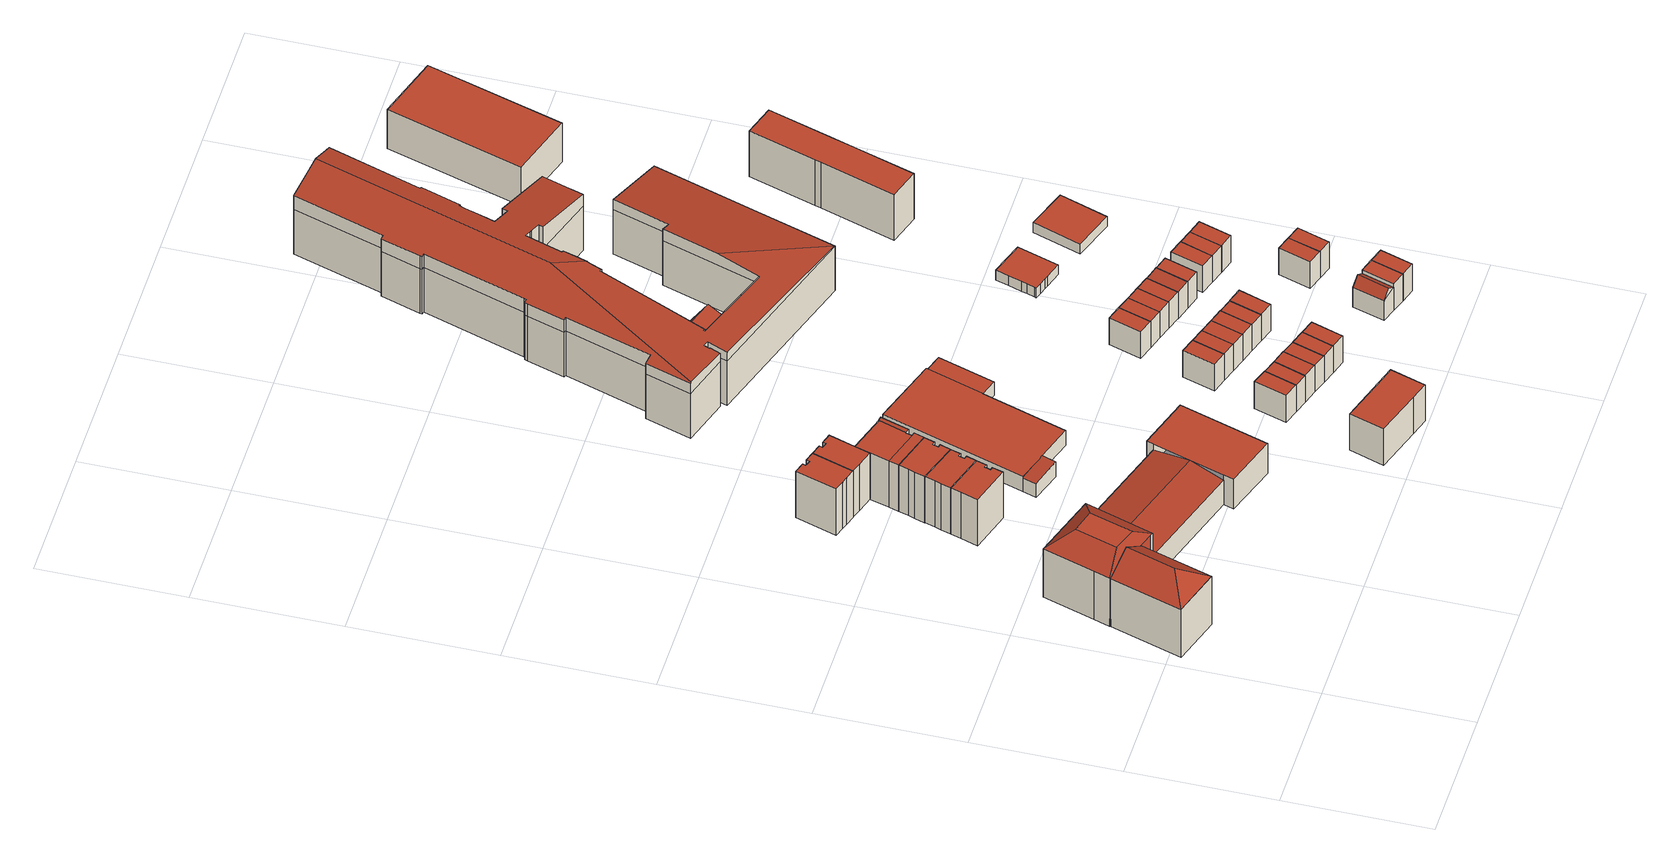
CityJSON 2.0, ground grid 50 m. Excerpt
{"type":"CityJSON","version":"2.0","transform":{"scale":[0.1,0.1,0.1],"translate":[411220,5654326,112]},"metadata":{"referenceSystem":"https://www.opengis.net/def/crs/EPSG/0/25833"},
"CityObjects":{
"building1":{"type":"Building","attributes":{"name":"Hochschule für Technik und Wirtschaft Dresden","Gemeindeschluessel":14612000,"Geometrietyp2DReferenz":"3000","function":"31001_3023","roofType":"9999"},"children":["building1-1","building1-2","building1-3","building1-4","building1-5"]},
"building1-1":{"type":"BuildingPart","attributes":{"Dachtyp_tdc":"tdcPolyFlatRoof","Dachneigung":0,"QualitaetDacherkennung":0,"Geometrietyp2DReferenz":"3000","measuredHeight":3.22,"roofType":"9999"},"parents":["building1"],"geometry":[{"type":"MultiSurface","lod":"2","boundaries":[[[0,1,2,3,4]],[[4,3,5,6]],[[2,1,7,8]],[[0,4,6,9]],[[6,5,8,7,9]],[[8,5,3,2]],[[9,7,1,0]]],"semantics":{"surfaces":[{"type":"RoofSurface"},{"type":"WallSurface"},{"type":"GroundSurface"},{"type":"ClosureSurface","isClosure":"1","QuelleClosure":"LoD1Solid"}],"values":[0,1,1,1,2,3,3]}}]},
"building1-2":{"type":"BuildingPart","attributes":{"Dachtyp_tdc":"tdcGableRoof","Dachneigung":10.11,"QualitaetDacherkennung":37,"Geometrietyp2DReferenz":"3000","measuredHeight":12.64,"roofType":"3100"},"parents":["building1"],"geometry":[{"type":"MultiSurface","lod":"2","boundaries":[[[10,11,12,13]],[[14,15,16,17]],[[15,14,18,19]],[[13,12,17,16,20]],[[11,10,21,19,18]]],"semantics":{"surfaces":[{"type":"WallSurface"},{"type":"RoofSurface"},{"type":"GroundSurface"}],"values":[0,0,1,2,1]}}]},
"building1-3":{"type":"BuildingPart","attributes":{"Dachtyp_tdc":"tdcCutTentRoof","Dachneigung":35.43,"QualitaetDacherkennung":68,"Geometrietyp2DReferenz":"3000","measuredHeight":26.03,"roofType":"9999"},"parents":["building1"],"geometry":[{"type":"MultiSurface","lod":"2","boundaries":[[[22,23,0,9,16,15]],[[24,25,26,7,1]],[[25,27,28,26]],[[27,29,21,30,20,28]],[[27,25,24,31,32]],[[29,27,32,33]],[[22,29,33,34]],[[23,22,34,31,24]],[[34,33,32,31]],[[20,16,9,7,26,28]]],"semantics":{"surfaces":[{"type":"WallSurface"},{"type":"RoofSurface"},{"type":"GroundSurface"}],"values":[0,0,0,0,1,1,1,1,1,2]}}]},
"building1-4":{"type":"BuildingPart","attributes":{"Dachtyp_tdc":"tdcHipAndGableRoof","Dachneigung":35.69,"QualitaetDacherkennung":91,"Geometrietyp2DReferenz":"3000","measuredHeight":26.76,"roofType":"5000"},"parents":["building1"],"geometry":[{"type":"MultiSurface","lod":"2","boundaries":[[[35,36,37,38]],[[36,39,2,8,37]],[[40,35,38,5,3]],[[36,41,42]],[[41,40,43,42]],[[39,36,42,43]],[[40,41,35]],[[39,43,40]],[[35,41,36]],[[38,37,8,5]]],"semantics":{"surfaces":[{"type":"WallSurface"},{"type":"RoofSurface"},{"type":"GroundSurface"}],"values":[0,0,0,1,1,1,0,0,0,2]}}]},
"building1-5":{"type":"BuildingPart","attributes":{"Dachtyp_tdc":"tdcPolyFlatRoof","Dachneigung":0,"QualitaetDacherkennung":20,"Geometrietyp2DReferenz":"3000","measuredHeight":12.68,"roofType":"1000"},"parents":["building1"],"geometry":[{"type":"MultiSurface","lod":"2","boundaries":[[[44,45,46,47]],[[45,48,17,46]],[[48,14,17]],[[49,12,11]],[[49,50,51,12]],[[50,52,53,51]],[[52,44,47,53]],[[52,50,49,48,45,44]],[[47,46,17,12,51,53]]],"semantics":{"surfaces":[{"type":"WallSurface"},{"type":"RoofSurface"},{"type":"GroundSurface"}],"values":[0,0,0,0,0,0,0,1,2]}}]},
"building2":{"type":"Building","attributes":{"Dachtyp_tdc":"tdcPolyFlatRoof","Gemeindeschluessel":14612000,"Dachneigung":0,"QualitaetDacherkennung":49,"Geometrietyp2DReferenz":"3000","measuredHeight":19.53,"function":"31001_9998","roofType":"1000"},"geometry":[{"type":"Solid","lod":"2","boundaries":[[[[54,55,56,57]],[[55,58,59,56]],[[58,60,61,59]],[[60,62,63,61]],[[62,64,65,63]],[[64,66,67,65]],[[66,68,69,67]],[[68,70,71,69]],[[70,54,57,71]],[[70,68,66,64,62,60,58,55,54]],[[57,56,59,61,63,65,67,69,71]]]],"semantics":{"surfaces":[{"type":"WallSurface"},{"type":"RoofSurface"},{"type":"GroundSurface"}],"values":[[0,0,0,0,0,0,0,0,0,1,2]]}}]},
"building3":{"type":"Building","attributes":{"Dachtyp_tdc":"tdcPolyFlatRoof","Gemeindeschluessel":14612000,"Dachneigung":0,"QualitaetDacherkennung":57,"Geometrietyp2DReferenz":"3000","measuredHeight":19.65,"function":"31001_9998","roofType":"1000"},"geometry":[{"type":"Solid","lod":"2","boundaries":[[[[72,73,74,75]],[[73,76,77,74]],[[76,78,79,77]],[[78,80,81,79]],[[80,82,83,81]],[[82,84,85,83]],[[84,86,87,85]],[[86,88,89,87]],[[88,90,91,89]],[[90,72,75,91]],[[90,88,86,84,82,80,78,76,73,72]],[[75,74,77,79,81,83,85,87,89,91]]]],"semantics":{"surfaces":[{"type":"WallSurface"},{"type":"RoofSurface"},{"type":"GroundSurface"}],"values":[[0,0,0,0,0,0,0,0,0,0,1,2]]}}]},
"building4":{"type":"Building","attributes":{"Dachtyp_tdc":"tdcPolyFlatRoof","Gemeindeschluessel":14612000,"Dachneigung":0,"QualitaetDacherkennung":53,"Geometrietyp2DReferenz":"3000","measuredHeight":19.57,"function":"31001_9998","roofType":"1000"},"geometry":[{"type":"Solid","lod":"2","boundaries":[[[[92,93,94,95]],[[93,66,67,94]],[[66,64,65,67]],[[64,96,97,65]],[[96,98,99,97]],[[98,100,101,99]],[[100,102,103,101]],[[102,104,105,103]],[[104,106,107,105]],[[106,92,95,107]],[[106,104,102,100,98,96,64,66,93,92]],[[95,94,67,65,97,99,101,103,105,107]]]],"semantics":{"surfaces":[{"type":"WallSurface"},{"type":"RoofSurface"},{"type":"GroundSurface"}],"values":[[0,0,0,0,0,0,0,0,0,0,1,2]]}}]},
"building5":{"type":"Building","attributes":{"Dachtyp_tdc":"tdcPolyFlatRoof","Gemeindeschluessel":14612000,"Dachneigung":0,"QualitaetDacherkennung":51,"Geometrietyp2DReferenz":"3000","measuredHeight":19.72,"function":"31001_9998","roofType":"1000"},"geometry":[{"type":"Solid","lod":"2","boundaries":[[[[100,108,109,110]],[[108,111,112,109]],[[111,113,114,112]],[[113,115,116,114]],[[115,117,118,116]],[[117,119,120,118]],[[119,121,122,120]],[[121,123,124,122]],[[123,102,125,124]],[[102,100,110,125]],[[102,123,121,119,117,115,113,111,108,100]],[[110,109,112,114,116,118,120,122,124,125]]]],"semantics":{"surfaces":[{"type":"WallSurface"},{"type":"RoofSurface"},{"type":"GroundSurface"}],"values":[[0,0,0,0,0,0,0,0,0,0,1,2]]}}]},
"building6":{"type":"Building","attributes":{"Dachtyp_tdc":"tdcPolyFlatRoof","Gemeindeschluessel":14612000,"Dachneigung":0,"QualitaetDacherkennung":53,"Geometrietyp2DReferenz":"3000","measuredHeight":19.58,"function":"31001_9998","roofType":"1000"},"geometry":[{"type":"Solid","lod":"2","boundaries":[[[[82,80,126,127]],[[80,128,129,126]],[[128,130,131,129]],[[130,132,133,131]],[[132,134,135,133]],[[134,136,137,135]],[[136,138,139,137]],[[138,140,141,139]],[[140,142,143,141]],[[142,82,127,143]],[[142,140,138,136,134,132,130,128,80,82]],[[127,126,129,131,133,135,137,139,141,143]]]],"semantics":{"surfaces":[{"type":"WallSurface"},{"type":"RoofSurface"},{"type":"GroundSurface"}],"values":[[0,0,0,0,0,0,0,0,0,0,1,2]]}}]},
"building7":{"type":"Building","attributes":{"Gemeindeschluessel":14612000,"Geometrietyp2DReferenz":"3000","function":"31001_9998","roofType":"9999"},"children":["building7-1","building7-2","building7-3"]},
"building7-1":{"type":"BuildingPart","attributes":{"Dachtyp_tdc":"tdcPolyFlatRoof","Dachneigung":14.34,"QualitaetDacherkennung":76,"Geometrietyp2DReferenz":"3000","measuredHeight":20.34,"roofType":"2100"},"parents":["building7"],"geometry":[{"type":"MultiSurface","lod":"2","boundaries":[[[144,145,146,147,148]],[[149,150,151,152,153]],[[150,144,148,151]],[[150,149,145,144]],[[148,147,152,151]]],"semantics":{"surfaces":[{"type":"WallSurface"},{"type":"RoofSurface"},{"type":"GroundSurface"}],"values":[0,0,0,1,2]}}]},
"building7-2":{"type":"BuildingPart","attributes":{"Dachtyp_tdc":"tdcPolyFlatRoof","Dachneigung":0,"QualitaetDacherkennung":55,"Geometrietyp2DReferenz":"3000","measuredHeight":19.73,"roofType":"1000"},"parents":["building7"],"geometry":[{"type":"MultiSurface","lod":"2","boundaries":[[[154,140,155,156]],[[140,138,157,155]],[[138,158,159,157]],[[158,160,161,159]],[[160,153,152,161]],[[146,162,163,147]],[[162,146,153,160,158,138,140,154]],[[156,155,157,159,161,152,147,163]]],"semantics":{"surfaces":[{"type":"WallSurface"},{"type":"RoofSurface"},{"type":"GroundSurface"}],"values":[0,0,0,0,0,0,1,2]}}]},
"building7-3":{"type":"BuildingPart","attributes":{"Dachtyp_tdc":"tdcPolyFlatRoof","Dachneigung":0,"QualitaetDacherkennung":47,"Geometrietyp2DReferenz":"3000","measuredHeight":19.78,"roofType":"1000"},"parents":["building7"],"geometry":[{"type":"MultiSurface","lod":"2","boundaries":[[[115,164,162,154,113]],[[114,156,163,165,116]],[[162,164,165,163]],[[164,115,116,165]],[[115,113,114,116]],[[113,154,156,114]]],"semantics":{"surfaces":[{"type":"RoofSurface"},{"type":"GroundSurface"},{"type":"WallSurface"}],"values":[0,1,2,2,2,2]}}]},
"building8":{"type":"Building","attributes":{"Dachtyp_tdc":"tdcPolyFlatRoof","Gemeindeschluessel":14612000,"Dachneigung":0,"QualitaetDacherkennung":36,"Geometrietyp2DReferenz":"3000","measuredHeight":15.4,"function":"31001_9998","roofType":"1000"},"geometry":[{"type":"Solid","lod":"2","boundaries":[[[[166,167,168,169]],[[167,170,171,168]],[[170,172,173,171]],[[172,174,175,173]],[[174,176,177,175]],[[176,166,169,177]],[[176,174,172,170,167,166]],[[169,168,171,173,175,177]]]],"semantics":{"surfaces":[{"type":"WallSurface"},{"type":"RoofSurface"},{"type":"GroundSurface"}],"values":[[0,0,0,0,0,0,1,2]]}}]},
"building9":{"type":"Building","attributes":{"Gemeindeschluessel":14612000,"Geometrietyp2DReferenz":"3000","function":"31001_2000","roofType":"9999"},"children":["building9-1","building9-2","building9-3"]},
"building9-1":{"type":"BuildingPart","attributes":{"Dachtyp_tdc":"tdcPolyFlatRoof","Dachneigung":0,"QualitaetDacherkennung":58,"Geometrietyp2DReferenz":"3000","measuredHeight":6.22,"roofType":"1000"},"parents":["building9"],"geometry":[{"type":"MultiSurface","lod":"2","boundaries":[[[178,179,180,181]],[[179,182,183,180]],[[182,184,183]],[[185,186,187]],[[185,188,189,186]],[[188,190,191,189]],[[192,178,181,193,194]],[[192,195,190,188,185,182,179,178]],[[181,180,183,186,189,191,193]]],"semantics":{"surfaces":[{"type":"WallSurface"},{"type":"RoofSurface"},{"type":"GroundSurface"}],"values":[0,0,0,0,0,0,0,1,2]}}]},
"building9-2":{"type":"BuildingPart","attributes":{"Dachtyp_tdc":"tdcPolyFlatRoof","Dachneigung":0,"QualitaetDacherkennung":75,"Geometrietyp2DReferenz":"3000","measuredHeight":5.81,"roofType":"1000"},"parents":["building9"],"geometry":[{"type":"MultiSurface","lod":"2","boundaries":[[[196,197,198,199]],[[197,187,186,198]],[[184,196,199,183]],[[184,187,197,196]],[[199,198,186,183]]],"semantics":{"surfaces":[{"type":"WallSurface"},{"type":"RoofSurface"},{"type":"GroundSurface"}],"values":[0,0,0,1,2]}}]},
"building9-3":{"type":"BuildingPart","attributes":{"Dachtyp_tdc":"tdcPolyFlatRoof","Dachneigung":2.89,"QualitaetDacherkennung":67,"Geometrietyp2DReferenz":"3000","measuredHeight":6.37,"roofType":"2100"},"parents":["building9"],"geometry":[{"type":"MultiSurface","lod":"2","boundaries":[[[200,201,193,191]],[[202,195,194,203,204]],[[204,203,201,200]],[[203,194,193,201]],[[202,204,200,191,190]]],"semantics":{"surfaces":[{"type":"GroundSurface"},{"type":"RoofSurface"},{"type":"WallSurface"}],"values":[0,1,2,2,2]}}]},
"building10":{"type":"Building","attributes":{"Dachtyp_tdc":"tdcPolyFlatRoof","Gemeindeschluessel":14612000,"Dachneigung":0,"QualitaetDacherkennung":53,"Geometrietyp2DReferenz":"3000","measuredHeight":11.41,"function":"31001_9998","roofType":"1000"},"geometry":[{"type":"Solid","lod":"2","boundaries":[[[[205,206,207,208]],[[206,209,210,207]],[[209,211,212,210]],[[211,205,208,212]],[[211,209,206,205]],[[208,207,210,212]]]],"semantics":{"surfaces":[{"type":"WallSurface"},{"type":"RoofSurface"},{"type":"GroundSurface"}],"values":[[0,0,0,0,1,2]]}}]},
"building11":{"type":"Building","attributes":{"Dachtyp_tdc":"tdcPolyFlatRoof","Gemeindeschluessel":14612000,"Dachneigung":0,"QualitaetDacherkennung":56,"Geometrietyp2DReferenz":"3000","measuredHeight":11.33,"function":"31001_9998","roofType":"1000"},"geometry":[{"type":"Solid","lod":"2","boundaries":[[[[213,214,208,215]],[[214,216,212,208]],[[216,217,218,212]],[[217,213,215,218]],[[217,216,214,213]],[[215,208,212,218]]]],"semantics":{"surfaces":[{"type":"WallSurface"},{"type":"RoofSurface"},{"type":"GroundSurface"}],"values":[[0,0,0,0,1,2]]}}]},
"building12":{"type":"Building","attributes":{"Dachtyp_tdc":"tdcPolyFlatRoof","Gemeindeschluessel":14612000,"Dachneigung":0,"QualitaetDacherkennung":55,"Geometrietyp2DReferenz":"3000","measuredHeight":11.35,"function":"31001_9998","roofType":"1000"},"geometry":[{"type":"Solid","lod":"2","boundaries":[[[[219,220,215,221]],[[220,222,218,215]],[[222,223,224,218]],[[223,219,221,224]],[[223,222,220,219]],[[221,215,218,224]]]],"semantics":{"surfaces":[{"type":"WallSurface"},{"type":"RoofSurface"},{"type":"GroundSurface"}],"values":[[0,0,0,0,1,2]]}}]},
"building13":{"type":"Building","attributes":{"Dachtyp_tdc":"tdcPolyFlatRoof","Gemeindeschluessel":14612000,"Dachneigung":0,"QualitaetDacherkennung":49,"Geometrietyp2DReferenz":"3000","measuredHeight":11.28,"function":"31001_9998","roofType":"1000"},"geometry":[{"type":"Solid","lod":"2","boundaries":[[[[225,226,221,227]],[[226,228,224,221]],[[228,229,230,224]],[[229,225,227,230]],[[229,228,226,225]],[[227,221,224,230]]]],"semantics":{"surfaces":[{"type":"WallSurface"},{"type":"RoofSurface"},{"type":"GroundSurface"}],"values":[[0,0,0,0,1,2]]}}]},
"building14":{"type":"Building","attributes":{"Dachtyp_tdc":"tdcPolyFlatRoof","Gemeindeschluessel":14612000,"Dachneigung":0,"QualitaetDacherkennung":54,"Geometrietyp2DReferenz":"3000","measuredHeight":11.34,"function":"31001_9998","roofType":"1000"},"geometry":[{"type":"Solid","lod":"2","boundaries":[[[[231,232,233,234]],[[232,235,236,233]],[[235,237,238,236]],[[237,231,234,238]],[[237,235,232,231]],[[234,233,236,238]]]],"semantics":{"surfaces":[{"type":"WallSurface"},{"type":"RoofSurface"},{"type":"GroundSurface"}],"values":[[0,0,0,0,1,2]]}}]},
"building15":{"type":"Building","attributes":{"Dachtyp_tdc":"tdcPolyFlatRoof","Gemeindeschluessel":14612000,"Dachneigung":0,"QualitaetDacherkennung":52,"Geometrietyp2DReferenz":"3000","measuredHeight":11.38,"function":"31001_9998","roofType":"1000"},"geometry":[{"type":"Solid","lod":"2","boundaries":[[[[239,240,230,227]],[[240,241,242,230]],[[241,243,244,242]],[[243,239,227,244]],[[243,241,240,239]],[[227,230,242,244]]]],"semantics":{"surfaces":[{"type":"WallSurface"},{"type":"RoofSurface"},{"type":"GroundSurface"}],"values":[[0,0,0,0,1,2]]}}]},
"building16":{"type":"Building","attributes":{"Dachtyp_tdc":"tdcPolyFlatRoof","Gemeindeschluessel":14612000,"Dachneigung":0,"QualitaetDacherkennung":55,"Geometrietyp2DReferenz":"3000","measuredHeight":11.34,"function":"31001_9998","roofType":"1000"},"geometry":[{"type":"Solid","lod":"2","boundaries":[[[[245,231,234,246]],[[231,237,238,234]],[[237,247,248,238]],[[247,245,246,248]],[[247,237,231,245]],[[246,234,238,248]]]],"semantics":{"surfaces":[{"type":"WallSurface"},{"type":"RoofSurface"},{"type":"GroundSurface"}],"values":[[0,0,0,0,1,2]]}}]},
"building17":{"type":"Building","attributes":{"Dachtyp_tdc":"tdcPolyFlatRoof","Gemeindeschluessel":14612000,"Dachneigung":0,"QualitaetDacherkennung":55,"Geometrietyp2DReferenz":"3000","measuredHeight":11.41,"function":"31001_9998","roofType":"1000"},"geometry":[{"type":"Solid","lod":"2","boundaries":[[[[243,241,242,244]],[[241,249,250,242]],[[249,251,252,250]],[[251,243,244,252]],[[251,249,241,243]],[[244,242,250,252]]]],"semantics":{"surfaces":[{"type":"WallSurface"},{"type":"RoofSurface"},{"type":"GroundSurface"}],"values":[[0,0,0,0,1,2]]}}]},
"building18":{"type":"Building","attributes":{"Dachtyp_tdc":"tdcPolyFlatRoof","Gemeindeschluessel":14612000,"Dachneigung":0,"QualitaetDacherkennung":55,"Geometrietyp2DReferenz":"3000","measuredHeight":11.32,"function":"31001_9998","roofType":"1000"},"geometry":[{"type":"Solid","lod":"2","boundaries":[[[[245,247,248,246]],[[247,253,254,248]],[[253,255,256,254]],[[255,245,246,256]],[[255,253,247,245]],[[246,248,254,256]]]],"semantics":{"surfaces":[{"type":"WallSurface"},{"type":"RoofSurface"},{"type":"GroundSurface"}],"values":[[0,0,0,0,1,2]]}}]},
"building19":{"type":"Building","attributes":{"Dachtyp_tdc":"tdcPolyFlatRoof","Gemeindeschluessel":14612000,"Dachneigung":0,"QualitaetDacherkennung":54,"Geometrietyp2DReferenz":"3000","measuredHeight":11.32,"function":"31001_9998","roofType":"1000"},"geometry":[{"type":"Solid","lod":"2","boundaries":[[[[255,253,254,256]],[[253,257,258,254]],[[257,259,260,258]],[[259,255,256,260]],[[259,257,253,255]],[[256,254,258,260]]]],"semantics":{"surfaces":[{"type":"WallSurface"},{"type":"RoofSurface"},{"type":"GroundSurface"}],"values":[[0,0,0,0,1,2]]}}]},
"building20":{"type":"Building","attributes":{"Dachtyp_tdc":"tdcPolyFlatRoof","Gemeindeschluessel":14612000,"Dachneigung":0,"QualitaetDacherkennung":59,"Geometrietyp2DReferenz":"3000","measuredHeight":11.36,"function":"31001_9998","roofType":"1000"},"geometry":[{"type":"Solid","lod":"2","boundaries":[[[[261,262,263,264]],[[262,265,266,263]],[[265,267,268,266]],[[267,261,264,268]],[[267,265,262,261]],[[264,263,266,268]]]],"semantics":{"surfaces":[{"type":"WallSurface"},{"type":"RoofSurface"},{"type":"GroundSurface"}],"values":[[0,0,0,0,1,2]]}}]},
"building21":{"type":"Building","attributes":{"Dachtyp_tdc":"tdcPolyFlatRoof","Gemeindeschluessel":14612000,"Dachneigung":0,"QualitaetDacherkennung":47,"Geometrietyp2DReferenz":"3000","measuredHeight":11.24,"function":"31001_9998","roofType":"1000"},"geometry":[{"type":"Solid","lod":"2","boundaries":[[[[269,270,260,271]],[[270,272,258,260]],[[272,273,274,258]],[[273,269,271,274]],[[273,272,270,269]],[[271,260,258,274]]]],"semantics":{"surfaces":[{"type":"WallSurface"},{"type":"RoofSurface"},{"type":"GroundSurface"}],"values":[[0,0,0,0,1,2]]}}]},
"building22":{"type":"Building","attributes":{"name":"Hochschule für Technik und Wirtschaft Dresden","Dachtyp_tdc":"tdcFreeFormRoof","Gemeindeschluessel":14612000,"Dachneigung":19.54,"QualitaetDacherkennung":9,"Geometrietyp2DReferenz":"3000","measuredHeight":10.43,"function":"31001_3023","roofType":"5000"},"geometry":[{"type":"Solid","lod":"2","boundaries":[[[[275,276,277,278]],[[276,279,280,277]],[[279,281,282,280]],[[281,283,284,282]],[[283,285,286,284]],[[285,275,278,286]],[[275,287,288,281,279,276]],[[287,285,283,288]],[[283,281,288]],[[275,285,287]],[[278,277,280,282,284,286]]]],"semantics":{"surfaces":[{"type":"WallSurface"},{"type":"RoofSurface"},{"type":"GroundSurface"}],"values":[[0,0,0,0,0,0,1,1,0,0,2]]}}]},
"building23":{"type":"Building","attributes":{"Dachtyp_tdc":"tdcPolyFlatRoof","Gemeindeschluessel":14612000,"Dachneigung":0,"QualitaetDacherkennung":56,"Geometrietyp2DReferenz":"3000","measuredHeight":11.3,"function":"31001_9998","roofType":"1000"},"geometry":[{"type":"Solid","lod":"2","boundaries":[[[[289,261,290,291]],[[261,267,292,290]],[[267,293,294,292]],[[293,289,291,294]],[[293,267,261,289]],[[291,290,292,294]]]],"semantics":{"surfaces":[{"type":"WallSurface"},{"type":"RoofSurface"},{"type":"GroundSurface"}],"values":[[0,0,0,0,1,2]]}}]},
"building24":{"type":"Building","attributes":{"Dachtyp_tdc":"tdcPolyFlatRoof","Gemeindeschluessel":14612000,"Dachneigung":0,"QualitaetDacherkennung":54,"Geometrietyp2DReferenz":"3000","measuredHeight":11.36,"function":"31001_9998","roofType":"1000"},"geometry":[{"type":"Solid","lod":"2","boundaries":[[[[295,296,274,271]],[[296,297,298,274]],[[297,299,300,298]],[[299,295,271,300]],[[299,297,296,295]],[[271,274,298,300]]]],"semantics":{"surfaces":[{"type":"WallSurface"},{"type":"RoofSurface"},{"type":"GroundSurface"}],"values":[[0,0,0,0,1,2]]}}]},
"building25":{"type":"Building","attributes":{"Dachtyp_tdc":"tdcPolyFlatRoof","Gemeindeschluessel":14612000,"Dachneigung":0,"QualitaetDacherkennung":53,"Geometrietyp2DReferenz":"3000","measuredHeight":11.33,"function":"31001_9998","roofType":"1000"},"geometry":[{"type":"Solid","lod":"2","boundaries":[[[[289,293,294,291]],[[293,301,302,294]],[[301,303,304,302]],[[303,289,291,304]],[[303,301,293,289]],[[291,294,302,304]]]],"semantics":{"surfaces":[{"type":"WallSurface"},{"type":"RoofSurface"},{"type":"GroundSurface"}],"values":[[0,0,0,0,1,2]]}}]},
"building26":{"type":"Building","attributes":{"Dachtyp_tdc":"tdcPolyFlatRoof","Gemeindeschluessel":14612000,"Dachneigung":0,"QualitaetDacherkennung":52,"Geometrietyp2DReferenz":"3000","measuredHeight":11.31,"function":"31001_9998","roofType":"1000"},"geometry":[{"type":"Solid","lod":"2","boundaries":[[[[303,301,302,304]],[[301,305,306,302]],[[305,307,308,306]],[[307,303,304,308]],[[307,305,301,303]],[[304,302,306,308]]]],"semantics":{"surfaces":[{"type":"WallSurface"},{"type":"RoofSurface"},{"type":"GroundSurface"}],"values":[[0,0,0,0,1,2]]}}]},
"building27":{"type":"Building","attributes":{"Dachtyp_tdc":"tdcGableRoof","Gemeindeschluessel":14612000,"Dachneigung":50.4,"QualitaetDacherkennung":9,"Geometrietyp2DReferenz":"3000","measuredHeight":11.53,"function":"31001_9998","roofType":"3100"},"geometry":[{"type":"Solid","lod":"2","boundaries":[[[[309,310,311,312]],[[310,313,314,311]],[[313,315,316,314]],[[315,309,312,316]],[[313,310,317]],[[309,315,318]],[[310,309,318,317]],[[315,313,317,318]],[[312,311,314,316]]]],"semantics":{"surfaces":[{"type":"WallSurface"},{"type":"RoofSurface"},{"type":"GroundSurface"}],"values":[[0,0,0,0,0,0,1,1,2]]}}]},
"building28":{"type":"Building","attributes":{"Dachtyp_tdc":"tdcPolyFlatRoof","Gemeindeschluessel":14612000,"Dachneigung":2.82,"QualitaetDacherkennung":49,"Geometrietyp2DReferenz":"3000","measuredHeight":11.44,"function":"31001_9998","roofType":"2100"},"geometry":[{"type":"Solid","lod":"2","boundaries":[[[[319,320,321,322]],[[320,323,324,321]],[[323,325,326,324]],[[325,319,322,326]],[[325,323,320,319]],[[322,321,324,326]]]],"semantics":{"surfaces":[{"type":"WallSurface"},{"type":"RoofSurface"},{"type":"GroundSurface"}],"values":[[0,0,0,0,1,2]]}}]},
"building29":{"type":"Building","attributes":{"Dachtyp_tdc":"tdcPolyFlatRoof","Gemeindeschluessel":14612000,"Dachneigung":0,"QualitaetDacherkennung":33,"Geometrietyp2DReferenz":"3000","measuredHeight":11.34,"function":"31001_9998","roofType":"1000"},"geometry":[{"type":"Solid","lod":"2","boundaries":[[[[327,328,314,316]],[[328,329,330,314]],[[329,331,332,330]],[[331,327,316,332]],[[331,329,328,327]],[[316,314,330,332]]]],"semantics":{"surfaces":[{"type":"WallSurface"},{"type":"RoofSurface"},{"type":"GroundSurface"}],"values":[[0,0,0,0,1,2]]}}]},
"building30":{"type":"Building","attributes":{"Dachtyp_tdc":"tdcPolyFlatRoof","Gemeindeschluessel":14612000,"Dachneigung":0,"QualitaetDacherkennung":51,"Geometrietyp2DReferenz":"3000","measuredHeight":11.37,"function":"31001_9998","roofType":"1000"},"geometry":[{"type":"Solid","lod":"2","boundaries":[[[[333,334,326,322]],[[334,335,336,326]],[[335,337,338,336]],[[337,333,322,338]],[[337,335,334,333]],[[322,326,336,338]]]],"semantics":{"surfaces":[{"type":"WallSurface"},{"type":"RoofSurface"},{"type":"GroundSurface"}],"values":[[0,0,0,0,1,2]]}}]},
"building31":{"type":"Building","attributes":{"Dachtyp_tdc":"tdcPolyFlatRoof","Gemeindeschluessel":14612000,"Dachneigung":0,"QualitaetDacherkennung":35,"Geometrietyp2DReferenz":"3000","measuredHeight":11.33,"function":"31001_9998","roofType":"1000"},"geometry":[{"type":"Solid","lod":"2","boundaries":[[[[331,329,330,332]],[[329,339,340,330]],[[339,341,342,340]],[[341,331,332,342]],[[341,339,329,331]],[[332,330,340,342]]]],"semantics":{"surfaces":[{"type":"WallSurface"},{"type":"RoofSurface"},{"type":"GroundSurface"}],"values":[[0,0,0,0,1,2]]}}]},
"building32":{"type":"Building","attributes":{"name":"Hochschule für Technik und Wirtschaft Dresden","Dachtyp_tdc":"tdcFreeFormRoof","Gemeindeschluessel":14612000,"Dachneigung":25.25,"QualitaetDacherkennung":22,"Geometrietyp2DReferenz":"3000","measuredHeight":30.74,"function":"31001_3023","roofType":"5000"},"geometry":[{"type":"Solid","lod":"2","boundaries":[[[[343,344,345,346]],[[347,348,349,350]],[[351,352,348,347]],[[350,349,353,354]],[[354,353,355,356]],[[356,355,357,358]],[[358,357,359,360]],[[360,359,361,362]],[[362,361,363,364]],[[364,363,365,366]],[[366,365,367,368,369]],[[346,345,352,351]],[[370,371,372,373]],[[374,375,376,371,370]],[[373,372,377,378]],[[378,377,379,380]],[[380,379,381]],[[382,383,384,385]],[[386,387,383,382]],[[369,368,388,389]],[[389,388,390,391]],[[391,390,392,393]],[[393,392,394,395]],[[395,394,396,397]],[[397,396,398,399]],[[399,398,400,401]],[[401,400,402,403]],[[403,402,404,405]],[[405,404,375,374]],[[406,407,408,409]],[[410,411,407,406]],[[409,408,412,413]],[[413,412,387,386]],[[414,415,416,417,418,419,420,421,422,423,424,425,426,427,428,429,430,431,432,433,434,435,436,437,438,439,440,441,442,443,444,445,446,447,448,449,450,451,452,453,454,455,456,457,458,459,460,461,462,463,464,465,466,467,468,469,470,471,472,473,474,475,476,477,478,479,480,481]],[[482,483,415,414]],[[483,484,416,415]],[[484,485,417,416]],[[485,486,418,417]],[[486,487,419,418]],[[487,488,420,419]],[[488,489,421,420]],[[489,490,422,421]],[[490,491,423,422]],[[491,492,424,423]],[[492,493,425,424]],[[493,494,426,425]],[[494,495,427,426]],[[495,343,428,427]],[[343,346,429,428]],[[346,351,430,429]],[[351,347,431,430]],[[347,350,432,431]],[[350,354,433,432]],[[354,356,434,433]],[[356,358,435,434]],[[358,360,436,435]],[[360,362,437,436]],[[362,364,438,437]],[[364,366,439,438]],[[366,369,440,439]],[[369,389,441,440]],[[389,391,442,441]],[[391,393,443,442]],[[393,395,444,443]],[[395,397,445,444]],[[397,399,446,445]],[[399,401,447,446]],[[401,403,448,447]],[[403,405,449,448]],[[405,374,450,449]],[[374,370,451,450]],[[370,373,452,451]],[[373,378,453,452]],[[378,380,454,453]],[[380,381,455,454]],[[381,496,456,455]],[[496,410,457,456]],[[410,406,458,457]],[[406,409,459,458]],[[409,413,460,459]],[[413,386,461,460]],[[386,382,462,461]],[[382,385,463,462]],[[385,497,464,463]],[[497,498,465,464]],[[498,499,466,465]],[[499,500,467,466]],[[500,501,468,467]],[[501,502,469,468]],[[502,503,470,469]],[[503,504,471,470]],[[504,505,472,471]],[[505,506,473,472]],[[506,507,474,473]],[[507,508,475,474]],[[508,509,476,475]],[[509,510,477,476]],[[510,511,478,477]],[[511,512,479,478]],[[512,513,480,479]],[[513,514,481,480]],[[514,482,414,481]],[[387,412,408,407,411,376,375,404,402,400,398,396,394,392,390,388,368,367,515,516,384,383]],[[496,381,379,377,372,371,376,411,410]],[[517,518,515,367,365,363,361,359,357,355,353,349,348,352,345,344,519,520,521,522,523,524,525,526,527,528,529,530,531,532,533]],[[534,535,536,537,538,539,540,541,542,543,544,545,546,547,548,516,515,518,549]],[[511,534,549,512]],[[512,549,518,517,513]],[[385,384,516,548,497]],[[497,548,547,498]],[[498,547,546,499]],[[499,546,545,500]],[[500,545,544,501]],[[501,544,543,502]],[[502,543,542,503]],[[504,541,540,505]],[[503,542,541,504]],[[505,540,539,506]],[[506,539,538,507]],[[507,538,537,508]],[[508,537,536,509]],[[509,536,535,510]],[[510,535,534,511]],[[514,533,532,482]],[[513,517,533,514]],[[482,532,531,483]],[[483,531,530,484]],[[484,530,529,485]],[[485,529,528,486]],[[486,528,527,487]],[[487,527,526,488]],[[488,526,525,489]],[[489,525,524,490]],[[490,524,523,491]],[[491,523,522,492]],[[492,522,521,493]],[[493,521,520,494]],[[494,520,519,495]],[[495,519,344,343]]]],"semantics":{"surfaces":[{"type":"WallSurface"},{"type":"GroundSurface"},{"type":"RoofSurface"}],"values":[[0,0,0,0,0,0,0,0,0,0,0,0,0,0,0,0,0,0,0,0,0,0,0,0,0,0,0,0,0,0,0,0,0,1,0,0,0,0,0,0,0,0,0,0,0,0,0,0,0,0,0,0,0,0,0,0,0,0,0,0,0,0,0,0,0,0,0,0,0,0,0,0,0,0,0,0,0,0,0,0,0,0,0,0,0,0,0,0,0,0,0,0,0,0,0,0,0,0,0,0,0,0,2,2,2,2,0,0,0,0,0,0,0,0,0,0,0,0,0,0,0,0,0,0,0,0,0,0,0,0,0,0,0,0,0,0,0,0,0]]}}]},
"building33":{"type":"Building","attributes":{"Dachtyp_tdc":"tdcPolyFlatRoof","Gemeindeschluessel":14612000,"Dachneigung":0,"QualitaetDacherkennung":48,"Geometrietyp2DReferenz":"3000","measuredHeight":11.39,"function":"31001_9998","roofType":"1000"},"geometry":[{"type":"Solid","lod":"2","boundaries":[[[[550,551,552,553]],[[551,554,555,552]],[[554,556,557,555]],[[556,550,553,557]],[[556,554,551,550]],[[553,552,555,557]]]],"semantics":{"surfaces":[{"type":"WallSurface"},{"type":"RoofSurface"},{"type":"GroundSurface"}],"values":[[0,0,0,0,1,2]]}}]},
"building34":{"type":"Building","attributes":{"Dachtyp_tdc":"tdcPolyFlatRoof","Gemeindeschluessel":14612000,"Dachneigung":0,"QualitaetDacherkennung":48,"Geometrietyp2DReferenz":"3000","measuredHeight":11.29,"function":"31001_9998","roofType":"1000"},"geometry":[{"type":"Solid","lod":"2","boundaries":[[[[558,559,560,561]],[[559,562,563,560]],[[562,564,565,563]],[[564,558,561,565]],[[564,562,559,558]],[[561,560,563,565]]]],"semantics":{"surfaces":[{"type":"WallSurface"},{"type":"RoofSurface"},{"type":"GroundSurface"}],"values":[[0,0,0,0,1,2]]}}]},
"building35":{"type":"Building","attributes":{"Dachtyp_tdc":"tdcPolyFlatRoof","Gemeindeschluessel":14612000,"Dachneigung":0,"QualitaetDacherkennung":82,"Geometrietyp2DReferenz":"3000","measuredHeight":4.13,"function":"31001_9998","roofType":"1000"},"geometry":[{"type":"Solid","lod":"2","boundaries":[[[[566,567,568,569]],[[567,570,571,568]],[[570,572,573,571]],[[572,574,575,573]],[[574,576,577,575]],[[576,578,579,577]],[[578,580,581,579]],[[580,582,583,581]],[[582,584,585,583]],[[584,586,587,585]],[[586,566,569,587]],[[586,584,582,580,578,576,574,572,570,567,566]],[[569,568,571,573,575,577,579,581,583,585,587]]]],"semantics":{"surfaces":[{"type":"WallSurface"},{"type":"RoofSurface"},{"type":"GroundSurface"}],"values":[[0,0,0,0,0,0,0,0,0,0,0,1,2]]}}]},
"building36":{"type":"Building","attributes":{"Dachtyp_tdc":"tdcPolyFlatRoof","Gemeindeschluessel":14612000,"Dachneigung":0,"QualitaetDacherkennung":51,"Geometrietyp2DReferenz":"3000","measuredHeight":11.4,"function":"31001_9998","roofType":"1000"},"geometry":[{"type":"Solid","lod":"2","boundaries":[[[[550,556,557,553]],[[556,588,589,557]],[[588,590,591,589]],[[590,550,553,591]],[[590,588,556,550]],[[553,557,589,591]]]],"semantics":{"surfaces":[{"type":"WallSurface"},{"type":"RoofSurface"},{"type":"GroundSurface"}],"values":[[0,0,0,0,1,2]]}}]},
"building37":{"type":"Building","attributes":{"Dachtyp_tdc":"tdcPolyFlatRoof","Gemeindeschluessel":14612000,"Dachneigung":0,"QualitaetDacherkennung":53,"Geometrietyp2DReferenz":"3000","measuredHeight":11.3,"function":"31001_9998","roofType":"1000"},"geometry":[{"type":"Solid","lod":"2","boundaries":[[[[558,564,565,561]],[[564,592,593,565]],[[592,594,595,593]],[[594,558,561,595]],[[594,592,564,558]],[[561,565,593,595]]]],"semantics":{"surfaces":[{"type":"WallSurface"},{"type":"RoofSurface"},{"type":"GroundSurface"}],"values":[[0,0,0,0,1,2]]}}]},
"building38":{"type":"Building","attributes":{"Dachtyp_tdc":"tdcPolyFlatRoof","Gemeindeschluessel":14612000,"Dachneigung":0,"QualitaetDacherkennung":52,"Geometrietyp2DReferenz":"3000","measuredHeight":11.42,"function":"31001_9998","roofType":"1000"},"geometry":[{"type":"Solid","lod":"2","boundaries":[[[[590,588,589,591]],[[588,596,597,589]],[[596,598,599,597]],[[598,590,591,599]],[[598,596,588,590]],[[591,589,597,599]]]],"semantics":{"surfaces":[{"type":"WallSurface"},{"type":"RoofSurface"},{"type":"GroundSurface"}],"values":[[0,0,0,0,1,2]]}}]},
"building39":{"type":"Building","attributes":{"Dachtyp_tdc":"tdcPolyFlatRoof","Gemeindeschluessel":14612000,"Dachneigung":0,"QualitaetDacherkennung":59,"Geometrietyp2DReferenz":"3000","measuredHeight":4.21,"function":"31001_9998","roofType":"1000"},"geometry":[{"type":"Solid","lod":"2","boundaries":[[[[600,601,602,603]],[[601,604,605,602]],[[604,606,607,605]],[[606,600,603,607]],[[606,604,601,600]],[[603,602,605,607]]]],"semantics":{"surfaces":[{"type":"WallSurface"},{"type":"RoofSurface"},{"type":"GroundSurface"}],"values":[[0,0,0,0,1,2]]}}]},
"building40":{"type":"Building","attributes":{"name":"Hochschule für Technik und Wirtschaft Dresden","Dachtyp_tdc":"tdcPolyFlatRoof","Gemeindeschluessel":14612000,"Dachneigung":0,"QualitaetDacherkennung":74,"Geometrietyp2DReferenz":"3000","measuredHeight":19.41,"function":"31001_3023","roofType":"1000"},"geometry":[{"type":"Solid","lod":"2","boundaries":[[[[608,609,610,611]],[[609,612,613,610]],[[612,614,615,613]],[[614,616,617,615]],[[616,618,619,617]],[[618,620,621,619]],[[620,622,623,621]],[[622,608,611,623]],[[622,620,618,616,614,612,609,608]],[[611,610,613,615,617,619,621,623]]]],"semantics":{"surfaces":[{"type":"WallSurface"},{"type":"RoofSurface"},{"type":"GroundSurface"}],"values":[[0,0,0,0,0,0,0,0,1,2]]}}]},
"building41":{"type":"Building","attributes":{"name":"Hochschule für Technik und Wirtschaft Dresden","Dachtyp_tdc":"tdcPolyFlatRoof","Gemeindeschluessel":14612000,"Dachneigung":0,"QualitaetDacherkennung":65,"Geometrietyp2DReferenz":"3000","measuredHeight":16.51,"function":"31001_3023","roofType":"1000"},"geometry":[{"type":"Solid","lod":"2","boundaries":[[[[624,625,626,627]],[[625,628,629,626]],[[628,630,631,629]],[[630,624,627,631]],[[630,628,625,624]],[[627,626,629,631]]]],"semantics":{"surfaces":[{"type":"WallSurface"},{"type":"RoofSurface"},{"type":"GroundSurface"}],"values":[[0,0,0,0,1,2]]}}]}
},
"vertices":[
[307,632,71],[84,703,71],[83,701,71],[252,646,71],[306,629,71],[252,646,39],[306,629,39],[84,703,39],[83,701,39],[307,632,39],
[393,876,141],[782,753,141],[782,753,39],[393,876,39],[705,506,143],[315,629,143],[315,629,39],[705,506,39],[742,623,165],[352,747,165],[390,864,39],[390,864,143],
[315,629,243],[307,632,243],[84,703,243],[101,758,243],[101,758,39],[158,937,243],[158,937,39],[390,864,243],[390,864,141],[167,704,299],[212,848,299],[300,824,296],[253,675,296],
[174,400,243],[5,453,243],[5,453,39],[174,400,39],[83,701,243],[252,646,243],[174,400,244],[114,503,307],[168,673,307],
[877,412,166],[694,471,166],[694,471,39],[877,412,39],[705,506,166],[782,753,166],[790,776,166],[790,776,39],[974,718,166],[974,718,39],
[475,1192,229],[486,1189,229],[486,1189,33],[475,1192,33],[474,1151,229],[474,1151,33],[333,1195,229],[333,1195,33],[352,1253,229],[352,1253,33],[363,1289,229],[363,1289,33],[503,1245,229],[503,1245,33],[492,1209,229],[492,1209,33],[481,1212,229],[481,1212,33],
[348,1761,229],[344,1750,229],[344,1750,32],[348,1761,32],[363,1743,229],[363,1743,32],[367,1755,229],[367,1755,32],[402,1744,229],[402,1744,32],[357,1601,229],[357,1601,32],[321,1612,229],[321,1612,32],[300,1619,229],[300,1619,32],[265,1630,229],[265,1630,32],[310,1773,229],[310,1773,32],
[503,1283,229],[514,1280,229],[514,1280,33],[503,1283,33],[373,1323,229],[373,1323,33],[380,1344,229],[380,1344,33],[391,1380,229],[391,1380,33],[531,1335,229],[531,1335,33],[520,1300,229],[520,1300,33],[509,1304,229],[509,1304,33],
[402,1415,229],[402,1415,32],[391,1380,32],[409,1437,229],[409,1437,32],[420,1472,229],[420,1472,32],[561,1429,229],[561,1429,32],[549,1391,229],[549,1391,32],[538,1395,229],[538,1395,32],[532,1375,229],[532,1375,32],[543,1372,229],[543,1372,32],[531,1335,32],
[402,1744,33],[357,1601,33],[440,1732,229],[440,1732,33],[436,1721,229],[436,1721,33],[455,1715,229],[455,1715,33],[458,1726,229],[458,1726,33],[494,1715,229],[494,1715,33],[466,1625,229],[466,1625,33],[449,1572,229],[449,1572,33],[391,1590,229],[391,1590,33],
[578,1483,235],[566,1487,232],[566,1487,229],[566,1487,32],[578,1483,32],[597,1584,232],[608,1581,235],[608,1581,32],[597,1584,32],[597,1584,229],
[430,1507,229],[449,1572,32],[430,1507,32],[466,1625,32],[501,1614,229],[501,1614,32],[572,1592,229],[572,1592,32],[560,1467,229],[560,1467,32],
[572,1464,229],[572,1464,32],
[1162,21,197],[1002,72,197],[1002,72,43],[1162,21,43],[1040,193,197],[1040,193,43],[1200,142,197],[1200,142,43],[1266,122,197],[1266,122,43],[1228,1,197],[1228,1,43],
[767,1617,93],[1002,1542,93],[1002,1542,30],[767,1617,30],[1001,1539,93],[1001,1539,30],[1001,1539,88],[938,1343,93],[938,1343,30],[938,1343,88],[844,1050,93],[844,1050,30],[715,1091,93],[715,1091,30],[609,1125,93],[609,1125,30],[609,1125,88],[687,1100,93],
[1065,1519,88],[1003,1323,88],[1003,1323,30],[1065,1519,30],
[699,1044,30],[594,1077,30],[715,1091,94],[594,1077,88],[699,1044,94],
[1164,398,156],[1111,415,156],[1111,415,42],[1164,398,42],[1146,527,156],[1146,527,42],[1200,509,156],[1200,509,42],
[1213,382,155],[1164,398,155],[1213,382,42],[1200,509,155],[1250,492,155],[1250,492,42],
[1265,365,156],[1213,382,156],[1265,365,42],[1250,492,156],[1300,476,156],[1300,476,42],
[1314,349,155],[1265,365,155],[1314,349,42],[1300,476,155],[1349,459,155],[1349,459,42],
[1243,650,154],[1191,666,154],[1191,666,41],[1243,650,41],[1226,778,154],[1226,778,41],[1278,761,154],[1278,761,41],
[1314,349,156],[1349,459,156],[1400,442,156],[1400,442,42],[1364,333,156],[1364,333,42],
[1293,634,154],[1293,634,41],[1328,745,154],[1328,745,41],
[1451,426,156],[1451,426,42],[1416,316,156],[1416,316,42],
[1379,729,154],[1379,729,41],[1344,618,154],[1344,618,41],
[1429,713,154],[1429,713,41],[1394,602,154],[1394,602,41],
[1326,909,153],[1273,926,153],[1273,926,39],[1326,909,39],[1308,1037,153],[1308,1037,39],[1361,1020,153],[1361,1020,39],
[1445,586,153],[1394,602,153],[1445,586,41],[1429,713,153],[1480,697,153],[1480,697,41],
[1035,2145,82],[839,2207,81],[839,2207,20],[1035,2145,20],[840,2211,83],[840,2211,20],[845,2209,83],[845,2209,20],[899,2375,34],[899,2375,20],[1089,2314,35],[1089,2314,20],[1072,2260,124],[881,2321,124],
[1376,893,153],[1326,909,40],[1376,893,40],[1361,1020,40],[1411,1004,153],[1411,1004,40],
[1445,586,155],[1480,697,155],[1532,680,155],[1532,680,41],[1496,569,155],[1496,569,41],
[1461,988,153],[1461,988,40],[1426,877,153],[1426,877,40],
[1512,972,153],[1512,972,40],[1476,861,153],[1476,861,40],
[1632,242,125],[1667,352,125],[1667,352,42],[1632,242,42],[1719,336,141],[1719,336,42],[1684,225,141],[1684,225,42],[1693,344,158],[1658,234,158],
[1528,845,154],[1476,861,151],[1476,861,39],[1528,845,39],[1512,972,151],[1512,972,39],[1564,956,154],[1564,956,39],
[1684,225,156],[1719,336,156],[1769,320,156],[1769,320,42],[1734,209,156],[1734,209,42],
[1528,845,153],[1564,956,153],[1614,940,153],[1614,940,39],[1579,829,153],[1579,829,39],
[1820,304,156],[1820,304,42],[1785,193,156],[1785,193,42],
[1330,2731,191],[1330,2731,240],[1114,2801,282],[1114,2801,191],[1079,2830,191],[1079,2830,289],[1073,2832,291],[1073,2832,191],[1119,2817,191],[1119,2817,282],[1049,2840,295],[1049,2840,191],[1040,2813,295],[1040,2813,191],[1011,2724,295],[1011,2724,191],[1007,2712,295],[1007,2712,191],[1014,2710,294],[1014,2710,191],[998,2659,294],[998,2659,191],[997,2656,294],[997,2656,191],[988,2629,294],[988,2628,294],[988,2628,191],[1244,2453,191],[1244,2453,240],[1277,2442,233],[1277,2442,191],[1136,2113,191],[1136,2113,220],[1183,2262,240],[1339,2638,233],[1339,2638,191],[1548,2571,194],[1548,2571,191],[1562,2567,191],[773,2173,191],[773,2173,233],[762,2137,228],[762,2137,191],[770,2174,191],[770,2174,233],[987,2625,294],[987,2625,191],[984,2618,293],[984,2618,191],[971,2575,287],[971,2575,191],[964,2578,287],[964,2578,191],[899,2375,260],[899,2375,191],[845,2209,237],[845,2209,191],[840,2211,238],[840,2211,191],[839,2207,237],[839,2207,191],[1035,2145,226],[1035,2145,191],[773,2118,191],[773,2118,226],[795,2187,235],[795,2187,191],[1360,1931,191],[1359,1932,191],[776,2193,236],[776,2193,191],[1169,3211,1],[1175,3209,1],[1131,3072,1],[1125,3074,1],[1118,3054,1],[1104,3009,1],[1093,2976,1],[1084,2949,1],[1154,2926,1],[1160,2943,1],[1161,2945,1],[1376,2875,1],[1349,2792,1],[1341,2767,1],[1330,2731,1],[1114,2801,1],[1119,2817,1],[1079,2830,1],[1073,2832,1],[1049,2840,1],[1040,2813,1],[1011,2724,1],[1007,2712,1],[1014,2710,1],[998,2659,1],[997,2656,1],[988,2628,1],[987,2625,1],[984,2618,1],[971,2575,1],[964,2578,1],[899,2375,1],[845,2209,1],[840,2211,1],[839,2207,1],[1035,2145,1],[1136,2113,1],[1244,2453,1],[1277,2442,1],[1339,2638,1],[1548,2571,1],[1562,2567,1],[1442,2190,1],[1360,1931,1],[773,2118,1],[795,2187,1],[776,2193,1],[770,2174,1],[773,2173,1],[762,2137,1],[600,2189,1],[651,2347,1],[677,2338,1],[773,2636,1],[764,2639,1],[805,2767,1],[809,2778,1],[818,2775,1],[820,2783,1],[933,3135,1],[923,3138,1],[925,3145,1],[969,3282,1],[980,3279,1],[1081,3593,1],[1153,3570,1],[1256,3536,1],[1272,3531,1],[1169,3211,191],[1175,3209,191],[1131,3072,191],[1125,3074,191],[1118,3054,191],[1104,3009,191],[1093,2976,191],[1084,2949,191],[1154,2926,191],[1160,2943,191],[1161,2945,191],[1376,2875,191],[1349,2792,191],[1341,2767,191],[1442,2190,191],[600,2189,191],[651,2347,191],[677,2338,191],[773,2636,191],[764,2639,191],[805,2767,191],[809,2778,191],[818,2775,191],[820,2783,191],[933,3135,191],[923,3138,191],[925,3145,191],[969,3282,191],[980,3279,191],[1081,3593,191],[1153,3570,191],[1256,3536,191],[1272,3531,191],[935,2728,309],[604,2188,238],[1256,3536,298],[1199,3555,309],[1341,2767,240],[1349,2792,240],[1376,2875,240],[1161,2945,282],[1160,2943,282],[1154,2926,282],[1084,2949,295],[1093,2976,295],[1104,3009,295],[1118,3054,295],[1125,3074,295],[1131,3072,294],[1175,3209,294],[1169,3211,295],[1272,3531,295],[1081,3593,250],[980,3279,250],[969,3282,245],[925,3145,245],[923,3138,245],[933,3135,250],[820,2783,249],[818,2775,249],[809,2778,245],[805,2767,245],[764,2639,245],[773,2636,249],[677,2338,249],[651,2347,236],[600,2189,236],[1153,3570,286],
[1662,802,153],[1610,818,153],[1610,818,39],[1662,802,39],[1645,930,153],[1645,930,39],[1698,913,153],[1698,913,39],
[1766,484,154],[1714,501,154],[1714,501,41],[1766,484,41],[1749,612,154],[1749,612,41],[1801,595,154],[1801,595,41],
[1471,1302,82],[1450,1309,82],[1450,1309,41],[1471,1302,41],[1452,1315,82],[1452,1315,41],[1461,1342,82],[1461,1342,41],[1467,1361,82],[1467,1361,41],[1481,1406,82],[1481,1406,41],[1496,1452,82],[1496,1452,41],[1615,1413,82],[1615,1413,41],[1570,1271,82],[1570,1271,41],[1512,1289,82],[1512,1289,41],[1499,1294,82],[1499,1294,41],
[1748,897,153],[1748,897,39],[1713,786,153],[1713,786,39],
[1852,579,154],[1852,579,41],[1816,468,154],[1816,468,41],
[1800,881,153],[1800,881,39],[1765,770,153],[1765,770,39],
[1881,1349,77],[1824,1183,77],[1824,1183,35],[1881,1349,35],[1682,1232,77],[1682,1232,35],[1739,1398,77],[1739,1398,35],
[1596,1805,224],[1678,2062,224],[1678,2062,30],[1596,1805,30],[1685,2083,224],[1685,2083,30],[1758,2314,224],[1758,2314,30],[1865,2280,224],[1865,2280,30],[1793,2051,224],[1793,2051,30],[1778,2000,224],[1778,2000,30],[1705,1771,224],[1705,1771,30],
[1442,2960,196],[1585,3429,196],[1585,3429,31],[1442,2960,31],[1811,3360,196],[1811,3360,31],[1668,2890,196],[1668,2890,31]
]}
